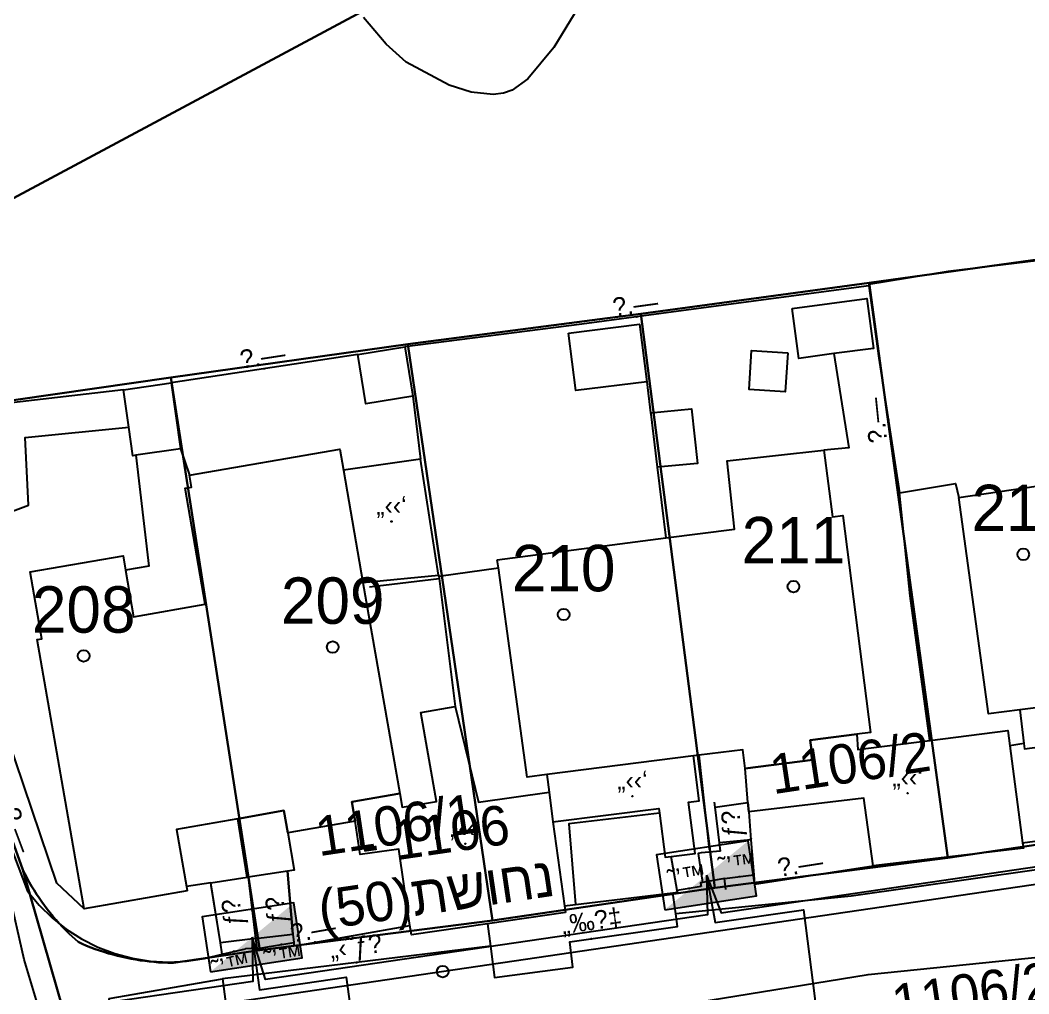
# Model space of a CAD drawing. Header units: metres. Extents: x 218299 to 220222, y 572714 to 574340.
# Drawn here: x 219291.35 to 219334.84, y 573461.29 to 573503.24 of the extents above; entities that cross this region are included whole.
import ezdxf
from ezdxf.enums import TextEntityAlignment as Align

# ---------------------------------------------------------------- set-up
doc = ezdxf.new("R2010")
doc.units = ezdxf.units.M
doc.header["$MEASUREMENT"] = 0
for name, color, linetype in [('1601', 44, 'LANDBORDER'), ('1602', 44, 'Continuous'), ('1603', 44, 'Continuous'), ('6091', 102, 'CABLEUNDEXIST03'), ('6151', 102, 'CABLEUNDEXIST03'), ('6261', 7, 'Continuous'), ('6910', 102, 'Continuous'), ('6916', 7, 'Continuous'), ('A_POINTS', 2, 'Continuous'), ('M2200', 253, 'Continuous'), ('M2207', 253, 'Continuous'), ('M2401', 7, 'Continuous'), ('M2404', 7, 'Continuous'), ('M2407', 253, 'Continuous'), ('M2408', 253, 'Continuous'), ('M2412', 253, 'Continuous'), ('M2420', 253, 'Continuous'), ('M2430', 253, 'Continuous'), ('M2601', 253, 'Continuous'), ('M2602', 253, 'Continuous'), ('M2604', 253, 'Continuous'), ('M2605', 253, 'Continuous'), ('M2612', 253, 'Continuous'), ('M2802', 253, 'Continuous')]:
    doc.layers.add(name, color=color, linetype=linetype)
doc.styles.add('HEBTXT', font='HEBTXT')
doc.styles.add('MAVAT_HEBTXT', font='HEBTXT')
doc.linetypes.add('CABLEUNDEXIST03', pattern='A,3.5,[222,elecad.shx,S=0.01,R=0,X=0,Y=0],1.5', length=5)
doc.linetypes.add('LANDBORDER', pattern='A,6.25,[208,elecad.shx,S=0.02,R=0,X=-0.6,Y=0],12.5,[208,elecad.shx,S=0.02,R=180,X=0.6,Y=0],6.25', length=25)

# ---------------------------------------------------------------- blocks, each defined once
blk = doc.blocks.new('6261')
blk.add_lwpolyline([(-2, -1.2), (2, -1.2), (2, 1.2), (-2, 1.2)], close=True)
at = {"color": 0}
blk.add_solid([(2, 1.2), (-2, -1.2), (2, -1.2)], dxfattribs=at)
at = {"color": 0, "style": 'HEBTXT'}
blk.add_attdef('PIL_NAME', (2.689, 2.418), '', height=1.7, dxfattribs=at)
at = {"style": 'HEBTXT'}
blk.add_attdef('CAMUT_MONIM', (2.489, 0.218), '', height=1.7, dxfattribs=at)
at = {"color": 0, "style": 'HEBTXT', "flags": 1}
for tag, p in [('TYPE', (2.585, -1.773)), ('MAP_TYPE', (2.689, -3.782))]:
    blk.add_attdef(tag, p, '', height=1.7, dxfattribs=at)
blk = doc.blocks.new('6910')
at = {"layer": 'A_POINTS'}
blk.add_circle((0, 0), 0.25, dxfattribs=at)
at = {"color": 0, "style": 'HEBTXT', "flags": 1}
blk.add_attdef('CODE', (-2.918, 6.399), '', height=1.7, dxfattribs=at)
at = {"color": 0, "style": 'HEBTXT'}
for tag, p in [('PATH', (0.169, 4.708)), ('HTCH', (0.169, 2.708))]:
    blk.add_attdef(tag, text='', height=1.7, dxfattribs=at).set_placement(p, align=Align.MIDDLE_CENTER)
blk = doc.blocks.new('1603')
at = {"layer": 'A_POINTS'}
blk.add_circle((0, 0), 0.25, dxfattribs=at)
at = {"color": 0, "style": 'HEBTXT'}
blk.add_attdef('PARCEL_NUM', text='', height=2, dxfattribs=at).set_placement((0, 1), align=Align.CENTER)
at = {"color": 0, "style": 'HEBTXT', "flags": 1}
blk.add_attdef('LOT_NUM', text='', height=2, dxfattribs=at).set_placement((0, -2.5), align=Align.CENTER)
blk = doc.blocks.new('6916')
at = {"layer": 'A_POINTS'}
blk.add_circle((0, 0), 0.25, dxfattribs=at)
at = {"color": 0, "style": 'HEBTXT'}
for tag, p in [('HTCH', (0.006, 3.527)), ('PIPE', (0.049, 1.33))]:
    blk.add_attdef(tag, text='', height=1.7, dxfattribs=at).set_placement(p, align=Align.MIDDLE_CENTER)
blk = doc.blocks.new('M2408')
blk.add_circle((0, 0), 0.025)
at = {"style": 'MAVAT_HEBTXT'}
blk.add_attdef('NAME', text='', height=0.8, dxfattribs=at).set_placement((0, 1.592), align=Align.MIDDLE)
blk = doc.blocks.new('M2605')
blk.add_circle((0, 0), 0.025)
at = {"style": 'MAVAT_HEBTXT'}
blk.add_attdef('NAME', text='', height=0.8, dxfattribs=at).set_placement((0, 1.592), align=Align.MIDDLE)
blk = doc.blocks.new('M2612')
blk.add_circle((0, 0), 0.025)
at = {"style": 'MAVAT_HEBTXT'}
blk.add_attdef('NAME', text='', height=0.8, dxfattribs=at).set_placement((0, 1.592), align=Align.MIDDLE)
blk = doc.blocks.new('M2207')
blk.add_circle((0, 0), 0.025)
at = {"style": 'MAVAT_HEBTXT'}
blk.add_attdef('NAME', text='', height=0.8, dxfattribs=at).set_placement((0, 1.592), align=Align.MIDDLE)
blk = doc.blocks.new('M2412')
blk.add_circle((0, 0), 0.025)
at = {"style": 'MAVAT_HEBTXT'}
blk.add_attdef('NAME', text='', height=0.8, dxfattribs=at).set_placement((0, 1.592), align=Align.MIDDLE)
blk = doc.blocks.new('M2430')
blk.add_circle((0, 0), 0.025)
at = {"style": 'MAVAT_HEBTXT'}
blk.add_attdef('NAME', text='', height=0.8, dxfattribs=at).set_placement((0, 1.25), align=Align.MIDDLE)
blk = doc.blocks.new('111')
at = {"layer": 'M2200'}
for points in [[(219298.556, 573465.727, 576.825), (219294.11, 573464.953, 576.825), (219294.11, 573464.953, 576.825), (219292.089, 573476.554, 577.065), (219292.282, 573476.588, 578.025), (219291.781, 573479.463, 577.305), (219295.787, 573480.161, 577.305), (219295.895, 573479.538, 577.476), (219296.243, 573477.538, 578.025), (219299.331, 573478.076, 580.905), (219298.461, 573483.071, 579.945), (219298.742, 573483.12, 579.945), (219298.653, 573483.632, 579.705), (219298.653, 573483.632, 579.705), (219305.128, 573484.759, 579.705), (219305.287, 573483.851, 579.543), (219306.13, 573479.007, 578.681), (219307.713, 573469.921, 577.065), (219307.713, 573469.921, 577.065), (219305.654, 573469.563, 577.065), (219305.654, 573469.563, 577.065), (219305.798, 573468.734, 576.945), (219305.798, 573468.734, 576.945), (219302.886, 573468.227, 576.945), (219302.886, 573468.227, 576.945), (219302.72, 573469.18, 576.945), (219302.72, 573469.18, 576.945), (219300.733, 573468.834, 576.945), (219298.095, 573468.374, 576.945), (219298.524, 573465.912, 576.833)], [(219311.92, 573479.988, 578.025), (219319.194, 573480.928, 578.366), (219322.154, 573481.311, 578.505), (219321.831, 573484.249, 578.505), (219326, 573484.714, 578.505), (219326, 573484.714, 578.505), (219326.379, 573481.839, 578.505), (219326.816, 573481.895, 578.025), (219328.004, 573472.544, 578.025), (219327.425, 573472.47, 578.025), (219325.416, 573472.215, 578.025), (219325.416, 573472.215, 578.025), (219325.524, 573471.369, 577.785), (219325.524, 573471.369, 577.785), (219322.612, 573470.999, 577.665), (219322.612, 573470.999, 577.665), (219322.509, 573471.805, 577.905), (219320.613, 573471.564, 577.905), (219320.383, 573471.535, 577.905), (219314.063, 573470.732, 577.905), (219313.216, 573470.625, 577.905), (219311.968, 573479.643, 578.02)], [(219331.821, 573482.678, 578.745), (219339.171, 573483.747, 578.745), (219346.537, 573484.819, 578.745), (219346.546, 573484.757, 578.745), (219346.612, 573484.303, 578.745), (219347.845, 573475.823, 578.745), (219347.921, 573475.235, 578.745), (219346.879, 573475.103, 578.745), (219340.959, 573474.351, 578.745), (219340.55, 573474.299, 578.745), (219340.027, 573474.232, 578.745), (219334.443, 573473.523, 578.745), (219333.099, 573473.352, 578.745), (219331.821, 573482.678, 578.745), (219331.821, 573482.678, 578.745)]]:
    blk.add_polyline3d(points, close=True, dxfattribs=at)
at = {"layer": 'M2207'}
for points in [[(219324.632, 573490.823, 577.545), (219327.845, 573491.252, 577.545), (219328.133, 573489.098, 577.545), (219326.434, 573488.871, 577.545), (219324.92, 573488.668, 577.545), (219324.632, 573490.823, 577.545)], [(219314.99, 573489.759, 576.645), (219318.057, 573490.142, 576.645), (219318.367, 573487.663, 576.645), (219318.367, 573487.663, 576.645), (219315.3, 573487.279, 576.645), (219314.99, 573489.759, 576.645)], [(219307.937, 573489.167, 576.405), (219307.937, 573489.167, 576.405), (219308.282, 573487.037, 576.405), (219308.282, 573487.037, 576.405), (219306.251, 573486.708, 576.405), (219305.906, 573488.838, 576.405), (219305.906, 573488.838, 576.405), (219307.937, 573489.167, 576.405)], [(219324.441, 573488.911, 576.345), (219324.336, 573487.225, 576.345), (219322.775, 573487.321, 576.345), (219322.88, 573489.008, 576.345), (219324.441, 573488.911, 576.345)], [(219297.865, 573487.607, 576.165), (219297.865, 573487.607, 576.165), (219298.267, 573484.766, 576.165), (219298.267, 573484.766, 576.165), (219296.336, 573484.492, 576.39), (219296.336, 573484.492, 576.39), (219296.208, 573484.474, 576.405), (219296.034, 573485.7, 576.405), (219295.805, 573487.316, 576.405), (219295.805, 573487.316, 576.405), (219297.865, 573487.607, 576.165)], [(219305.287, 573483.851, 576.885), (219306.13, 573479.007, 576.885), (219309.391, 573479.324, 576.885), (219309.391, 573479.324, 576.885), (219308.605, 573484.331, 576.885), (219308.605, 573484.331, 576.885), (219305.287, 573483.851, 576.885)], [(219340.027, 573474.232, 578.325), (219334.443, 573473.523, 578.325), (219334.626, 573472.077, 578.221), (219334.656, 573471.848, 578.205), (219334.656, 573471.848, 578.205), (219338.973, 573472.397, 578.205), (219340.24, 573472.558, 578.205), (219340.027, 573474.232, 578.325)], [(219314.861, 573464.795, 576.405), (219311.502, 573464.304, 576.405), (219308.217, 573463.825, 576.405), (219308.157, 573464.23, 576.457), (219307.676, 573467.527, 576.885), (219306.01, 573467.284, 576.885), (219305.798, 573468.734, 576.885), (219305.654, 573469.563, 576.885), (219307.713, 573469.921, 577.005), (219307.825, 573469.328, 577.005), (219309.294, 573469.581, 576.645), (219308.619, 573473.408, 576.645), (219310.11, 573473.669, 576.645), (219310.11, 573473.669, 576.645), (219311.106, 573469.543, 576.645), (219314.159, 573469.975, 576.525), (219314.322, 573468.696, 576.525), (219314.822, 573465.077, 576.413)], [(219322.612, 573470.999, 577.605), (219325.524, 573471.369, 577.605), (219325.416, 573472.215, 577.605), (219327.425, 573472.47, 577.605), (219327.47, 573471.808, 577.605), (219330.568, 573472.205, 577.375), (219333.936, 573472.636, 577.125), (219334.022, 573471.976, 577.125), (219334.568, 573467.8, 577.125), (219334.599, 573467.563, 577.125), (219328.123, 573466.807, 576.765), (219328.123, 573466.807, 576.765), (219327.723, 573469.72, 577.485), (219322.76, 573469.128, 577.365), (219322.76, 573469.128, 577.365), (219322.76, 573469.128, 577.365), (219322.728, 573469.524, 577.415)], [(219320.383, 573471.535, 577.845), (219314.063, 573470.732, 577.845), (219314.159, 573469.975, 577.755), (219314.322, 573468.696, 577.605), (219314.322, 573468.696, 577.605), (219318.885, 573469.276, 577.605), (219318.911, 573469.076, 577.582), (219319.153, 573467.172, 577.365), (219319.414, 573467.205, 577.365), (219320.448, 573467.336, 577.365), (219320.167, 573469.548, 577.485), (219320.628, 573469.607, 577.485)], [(219300.733, 573468.834, 576.885), (219302.72, 573469.18, 576.885), (219302.886, 573468.227, 576.885), (219303.162, 573466.614, 576.885), (219302.878, 573466.572, 576.885), (219302.878, 573466.572, 576.885), (219301.175, 573466.318, 576.885), (219301.175, 573466.318, 576.885), (219301.157, 573466.315, 576.885), (219301.14, 573466.313, 576.885), (219301.14, 573466.313, 576.885), (219300.733, 573468.834, 576.885)]]:
    blk.add_polyline3d(points, close=True, dxfattribs=at)
at = {"layer": 'M2401'}
blk.add_polyline3d([(219295.193, 573461.091, 573.42), (219300.076, 573461.932, 573.54), (219300.076, 573461.932, 573.54), (219300.405, 573459.411, 573.54), (219295.223, 573460.097, 573.36), (219295.223, 573460.097, 573.36), (219295.193, 573461.091, 573.42)], dxfattribs=at)
at = {"layer": 'M2404'}
blk.add_polyline3d([(219295.193, 573461.091, 573.42), (219300.076, 573461.932, 573.54), (219300.076, 573461.932, 573.54), (219300.405, 573459.411, 573.54), (219295.223, 573460.097, 573.36), (219295.223, 573460.097, 573.36), (219295.193, 573461.091, 573.42)], dxfattribs=at)
at = {"layer": 'M2407'}
for points in [[(219294.11, 573464.953, 574.562), (219292.93, 573466.059, 574.562), (219290.786, 573472.384, 574.442), (219289.746, 573476.19, 574.202), (219288.784, 573480.969, 574.202), (219290.498, 573481.452, 573.962), (219290.426, 573481.873, 573.962), (219291.717, 573482.346, 573.962), (219291.571, 573485.264, 573.962), (219296.034, 573485.7, 573.962)], [(219296.336, 573484.492, 574.082), (219296.902, 573479.72, 574.082), (219295.895, 573479.538, 574.082)], [(219309.396, 573479.286, 575.162), (219311.968, 573479.643, 575.162)], [(219334.626, 573472.077, 576.122), (219334.022, 573471.976, 576.122)], [(219318.911, 573469.076, 575.162), (219315.008, 573468.606, 575.162), (219315.295, 573465.135, 575.162)], [(219299.568, 573466.065, 574.562), (219298.524, 573465.912, 574.562)]]:
    blk.add_polyline3d(points, dxfattribs=at)
at = {"layer": 'M2408'}
for points in [[(219357.026, 573469.412, 575.887), (219340.326, 573467.369, 574.897), (219327.176, 573465.501, 574.357), (219319.617, 573464.731, 574.065)], [(219311.63, 573463.336, 573.825), (219300.076, 573461.932, 573.375)]]:
    blk.add_polyline3d(points, dxfattribs=at)
at = {"layer": 'M2412'}
for points in [[(219321.317, 573469.331, 575.162), (219322.728, 573469.524, 575.162), (219322.76, 573469.128, 574.951), (219322.858, 573467.927, 574.322), (219321.503, 573467.795, 574.322)], [(219301.175, 573466.318, 574.382), (219301.499, 573463.667, 573.482), (219303.111, 573463.863, 573.482), (219302.878, 573466.572, 574.442)], [(219299.568, 573466.065, 574.412), (219299.568, 573466.065, 574.412), (219301.14, 573466.313, 574.412), (219301.175, 573466.318, 574.412), (219301.499, 573463.667, 573.392), (219299.984, 573463.485, 573.392)]]:
    blk.add_polyline3d(points, close=True, dxfattribs=at)
at = {"layer": 'M2420', "linetype": 'Continuous', "lineweight": -3}
blk.add_lwpolyline([(219289.24, 573455.84), (219327.91, 573462.12), (219380.7, 573467.5), (219396.3, 573469.62)], dxfattribs=at)
at = {"layer": 'M2430'}
blk.add_polyline3d([(219311.502, 573464.304, 573.825), (219311.63, 573463.336, 573.825), (219311.807, 573461.987, 573.825), (219315.184, 573462.441, 573.945), (219315.052, 573463.529, 573.945), (219319.693, 573464.191, 574.065), (219319.617, 573464.731, 574.065), (219319.488, 573465.644, 574.065)], dxfattribs=at)
at = {"layer": 'M2601'}
for points in [[(219306.416, 573478.817, 576.25), (219309.409, 573479.181, 576.25)], [(219301.175, 573466.318, 576.73), (219301.175, 573466.318, 576.73), (219301.499, 573463.667, 575.908), (219301.499, 573463.667, 575.908), (219301.549, 573463.257, 575.781), (219301.549, 573463.257, 575.781), (219301.554, 573463.222, 575.77), (219302.097, 573463.333, 575.77)], [(219301.549, 573463.257, 575.29), (219301.067, 573463.229, 575.29)]]:
    blk.add_polyline3d(points, dxfattribs=at)
at = {"layer": 'M2602'}
for points in [[(219318.531, 573486.325, 576.01), (219320.299, 573486.486, 576.01), (219320.548, 573484.144, 576.01), (219318.82, 573483.973, 576.01)], [(219320.613, 573471.564, 577.33), (219321.049, 573467.501, 576.37)], [(219321.546, 573467.44, 575.402), (219321.503, 573467.795, 575.382), (219321.317, 573469.331, 575.294), (219321.291, 573469.55, 575.282)], [(219320.704, 573467.356, 575.59), (219320.584, 573467.334, 575.59), (219320.765, 573466.089, 575.59)], [(219321.546, 573467.44, 575.41), (219320.704, 573467.356, 575.41), (219320.704, 573467.356, 575.41), (219320.704, 573467.356, 575.41)], [(219321.767, 573465.788, 575.59), (219321.719, 573466.254, 575.59), (219321.719, 573466.254, 575.59), (219320.765, 573466.089, 575.59), (219320.681, 573466.074, 575.59), (219320.703, 573465.914, 575.59)]]:
    blk.add_polyline3d(points, dxfattribs=at)
at = {"layer": 'M2604'}
blk.add_polyline3d([(219318.367, 573487.663, 576.61), (219318.531, 573486.325, 576.61), (219318.539, 573486.261, 576.61), (219318.82, 573483.973, 576.61), (219319.194, 573480.928, 576.61)], dxfattribs=at)
at = {"layer": 'M2605'}
for points in [[(219351.165, 573495.1, 575.53), (219343.695, 573494.053, 575.53), (219341.94, 573493.804, 575.53), (219337.725, 573493.207, 575.53), (219337.671, 573493.199, 575.53), (219336.694, 573493.06, 575.53), (219331.358, 573492.406, 575.53), (219327.937, 573491.844, 575.53), (219327.944, 573491.788, 575.53), (219328.373, 573488.674, 575.53)], [(219327.944, 573491.788, 574.81), (219319.943, 573490.733, 574.81), (219315.572, 573490.135, 574.81), (219307.937, 573489.167, 574.81)], [(219305.906, 573488.838, 574.57), (219297.865, 573487.607, 574.57)], [(219326.434, 573488.871, 575.29), (219327.078, 573484.816, 575.29), (219326, 573484.714, 575.29)], [(219328.373, 573488.674, 575.53), (219329.267, 573482.874, 575.53)], [(219295.805, 573487.316, 574.09), (219290.738, 573486.724, 574.09)], [(219308.282, 573487.037, 575.05), (219308.605, 573484.331, 575.05)], [(219298.267, 573484.766, 574.57), (219298.653, 573483.632, 574.57)], [(219330.568, 573472.205, 576.01), (219329.714, 573478.442, 576.01), (219329.267, 573482.874, 575.89), (219329.267, 573482.874, 575.89), (219331.674, 573483.275, 575.89), (219331.821, 573482.678, 575.89)], [(219285.297, 573482.266, 574.09), (219287.597, 573476.742, 574.09), (219290.706, 573468.252, 574.33), (219291.663, 573465.704, 574.33), (219292.166, 573465.103, 574.33), (219292.728, 573464.557, 574.33), (219293.342, 573464.072, 574.33), (219294.003, 573463.651, 574.33), (219294.703, 573463.3, 574.33), (219295.436, 573463.022, 574.33), (219296.192, 573462.82, 574.33), (219296.966, 573462.696, 574.33), (219297.748, 573462.652, 574.33), (219298.53, 573462.688, 574.33), (219299.305, 573462.803, 574.33), (219300.062, 573462.996, 574.33), (219299.984, 573463.485, 574.368), (219299.585, 573465.962, 574.562), (219299.568, 573466.065, 574.57), (219299.568, 573466.065, 574.57), (219299.568, 573466.065, 574.57)], [(219309.391, 573479.324, 575.05), (219309.396, 573479.286, 575.051), (219309.409, 573479.181, 575.056), (219310.11, 573473.669, 575.29)], [(219334.568, 573467.8, 576.07), (219339.469, 573468.452, 576.07), (219339.469, 573468.452, 576.07), (219339.261, 573470.137, 576.07), (219339.054, 573471.81, 576.07)], [(219322.76, 573469.128, 575.29), (219322.858, 573467.927, 575.29), (219322.981, 573466.42, 575.29), (219323.015, 573466.011, 575.29), (219328.123, 573466.807, 575.29)], [(219314.822, 573465.077, 575.17), (219319.488, 573465.644, 575.17), (219319.693, 573465.669, 575.17), (219319.679, 573465.743, 575.17), (219319.414, 573467.205, 575.17)], [(219302.878, 573466.572, 574.57), (219303.111, 573463.863, 574.57), (219303.111, 573463.863, 574.57), (219303.144, 573463.499, 574.57), (219303.145, 573463.484, 574.57), (219303.157, 573463.352, 574.57), (219303.292, 573463.376, 574.57), (219308.157, 573464.23, 574.57)]]:
    blk.add_polyline3d(points, dxfattribs=at)
at = {"layer": 'M2612'}
for points in [[(219321.719, 573466.254, 575.71), (219322.981, 573466.42, 575.71)], [(219320.703, 573465.914, 576.19), (219320.703, 573465.914, 576.19), (219319.679, 573465.743, 576.19)], [(219302.097, 573463.333, 575.77), (219303.144, 573463.499, 575.77)], [(219300.062, 573462.996, 574.33), (219301.067, 573463.229, 575.29)]]:
    blk.add_polyline3d(points, dxfattribs=at)
at = {"layer": 'M2802'}
blk.add_polyline3d([(219315.907, 573504.617, 573.212), (219314.362, 573502.065, 573.212), (219313.241, 573500.717, 573.212), (219312.559, 573500.225, 573.212), (219312.194, 573500.097, 573.212), (219311.742, 573500.042, 573.204), (219310.801, 573500.133, 573.15), (219309.84, 573500.438, 573.072), (219307.987, 573501.428, 572.972), (219307.134, 573502.207, 572.972), (219306.157, 573503.353, 572.972)], dxfattribs=at)
at = {"layer": 'M2207'}
ref = blk.add_blockref('M2207', (219307.36, 573481.64), dxfattribs=dict(at, xscale=0.5, yscale=0.5, zscale=0.5))
ref.add_attrib('NAME', '„‹‹‘', dxfattribs={"layer": '0', "height": 0.8, "style": 'MAVAT_HEBTXT'}).set_placement((219307.36, 573482.265), align=Align.MIDDLE)
ref = blk.add_blockref('M2207', (219317.748, 573469.8), dxfattribs=dict(at, xscale=0.5, yscale=0.5, zscale=0.5))
ref.add_attrib('NAME', '„‹‹‘', dxfattribs={"layer": '0', "height": 0.8, "style": 'MAVAT_HEBTXT'}).set_placement((219317.748, 573470.425), align=Align.MIDDLE)
ref = blk.add_blockref('M2207', (219329.611, 573469.93), dxfattribs=dict(at, xscale=0.5, yscale=0.5, zscale=0.5))
ref.add_attrib('NAME', '„‹‹‘', dxfattribs={"layer": '0', "height": 0.8, "style": 'MAVAT_HEBTXT'}).set_placement((219329.611, 573470.555), align=Align.MIDDLE)
ref = blk.add_blockref('M2207', (219310.543, 573467.752), dxfattribs=dict(at, xscale=0.5, yscale=0.5, zscale=0.5))
ref.add_attrib('NAME', '„‹‹‘', dxfattribs={"layer": '0', "height": 0.8, "style": 'MAVAT_HEBTXT'}).set_placement((219310.543, 573468.377), align=Align.MIDDLE)
at = {"layer": 'M2408'}
ref = blk.add_blockref('M2408', (219305.853, 573462.634), dxfattribs=dict(at, xscale=0.5, yscale=0.5, zscale=0.5))
ref.add_attrib('NAME', '„‹˜ƒ\x8e', dxfattribs={"layer": '0', "height": 0.8, "rotation": 6.9303, "style": 'MAVAT_HEBTXT'}).set_placement((219305.838, 573463.236), align=Align.MIDDLE)
at = {"layer": 'M2412'}
ref = blk.add_blockref('M2412', (219322.854, 573467.976), dxfattribs=dict(at, xscale=0.5, yscale=0.5, zscale=0.5))
ref.add_attrib('NAME', 'ƒ\x8e', dxfattribs={"layer": '0', "height": 0.8, "rotation": 94.6846, "style": 'MAVAT_HEBTXT'}).set_placement((219322.119, 573468.605), align=Align.MIDDLE)
ref = blk.add_blockref('M2412', (219301.349, 573464.896), dxfattribs=dict(at, xscale=0.5, yscale=0.5, zscale=0.5))
ref.add_attrib('NAME', 'ƒ\x8e', dxfattribs={"layer": '0', "height": 0.8, "rotation": 96.9806, "style": 'MAVAT_HEBTXT'}).set_placement((219300.593, 573464.796), align=Align.MIDDLE)
ref = blk.add_blockref('M2412', (219303.018, 573464.942), dxfattribs=dict(at, xscale=0.5, yscale=0.5, zscale=0.5))
ref.add_attrib('NAME', 'ƒ\x8e', dxfattribs={"layer": '0', "height": 0.8, "rotation": 94.9238, "style": 'MAVAT_HEBTXT'}).set_placement((219302.47, 573464.895), align=Align.MIDDLE)
at = {"layer": 'M2430'}
ref = blk.add_blockref('M2430', (219315.98, 573463.662), dxfattribs=dict(at, xscale=0.5, yscale=0.5, zscale=0.5))
ref.add_attrib('NAME', '„‰\x90‡', dxfattribs={"layer": '0', "height": 0.8, "rotation": 8.1144, "style": 'MAVAT_HEBTXT'}).set_placement((219315.993, 573464.384), align=Align.MIDDLE)
at = {"layer": 'M2605'}
ref = blk.add_blockref('M2605', (219317.943, 573490.459), dxfattribs=dict(at, xscale=0.5, yscale=0.5, zscale=0.5))
ref.add_attrib('NAME', '\x9a.—', dxfattribs={"layer": '0', "height": 0.8, "rotation": 7.7912, "style": 'MAVAT_HEBTXT'}).set_placement((219317.868, 573491.004), align=Align.MIDDLE)
ref = blk.add_blockref('M2605', (219301.886, 573488.223), dxfattribs=dict(at, xscale=0.5, yscale=0.5, zscale=0.5))
ref.add_attrib('NAME', '\x9a.—', dxfattribs={"layer": '0', "height": 0.8, "rotation": 8.703, "style": 'MAVAT_HEBTXT'}).set_placement((219301.802, 573488.766), align=Align.MIDDLE)
ref = blk.add_blockref('M2605', (219328.778, 573486.046), dxfattribs=dict(at, xscale=0.5, yscale=0.5, zscale=0.5))
ref.add_attrib('NAME', '\x9a.—', dxfattribs={"layer": '0', "height": 0.8, "rotation": 95.7566, "style": 'MAVAT_HEBTXT'}).set_placement((219328.231, 573485.991), align=Align.MIDDLE)
ref = blk.add_blockref('M2605', (219290.743, 573468.154), dxfattribs=dict(at, xscale=0.5, yscale=0.5, zscale=0.5))
ref.add_attrib('NAME', '\x9a.—', dxfattribs={"layer": '0', "height": 0.8, "rotation": 290.5779, "style": 'MAVAT_HEBTXT'}).set_placement((219291.258, 573468.347), align=Align.MIDDLE)
ref = blk.add_blockref('M2605', (219325.064, 573466.331), dxfattribs=dict(at, xscale=0.5, yscale=0.5, zscale=0.5))
ref.add_attrib('NAME', '\x9a.—', dxfattribs={"layer": '0', "height": 0.8, "rotation": 8.8574, "style": 'MAVAT_HEBTXT'}).set_placement((219324.979, 573466.874), align=Align.MIDDLE)
ref = blk.add_blockref('M2605', (219304.066, 573463.512), dxfattribs=dict(at, xscale=0.5, yscale=0.5, zscale=0.5))
ref.add_attrib('NAME', '\x9a.—', dxfattribs={"layer": '0', "height": 0.8, "rotation": 9.956, "style": 'MAVAT_HEBTXT'}).set_placement((219303.971, 573464.054), align=Align.MIDDLE)
at = {"layer": 'M2612'}
ref = blk.add_blockref('M2612', (219322.35, 573466.337), dxfattribs=dict(at, xscale=0.5, yscale=0.5, zscale=0.5))
ref.add_attrib('NAME', '˜’™', dxfattribs={"layer": '0', "height": 0.8, "rotation": 7.503, "style": 'MAVAT_HEBTXT'}).set_placement((219322.278, 573466.882), align=Align.MIDDLE)
ref = blk.add_blockref('M2612', (219320.191, 573465.829), dxfattribs=dict(at, xscale=0.5, yscale=0.5, zscale=0.5))
ref.add_attrib('NAME', '˜’™', dxfattribs={"layer": '0', "height": 0.8, "rotation": 9.4744, "style": 'MAVAT_HEBTXT'}).set_placement((219320.101, 573466.371), align=Align.MIDDLE)
ref = blk.add_blockref('M2612', (219302.62, 573463.416), dxfattribs=dict(at, xscale=0.5, yscale=0.5, zscale=0.5))
ref.add_attrib('NAME', '˜’™', dxfattribs={"layer": '0', "height": 0.8, "rotation": 9, "style": 'MAVAT_HEBTXT'}).set_placement((219302.706, 573462.873), align=Align.MIDDLE)
ref = blk.add_blockref('M2612', (219300.565, 573463.112), dxfattribs=dict(at, xscale=0.5, yscale=0.5, zscale=0.5))
ref.add_attrib('NAME', '˜’™', dxfattribs={"layer": '0', "height": 0.8, "rotation": 13.0303, "style": 'MAVAT_HEBTXT'}).set_placement((219300.446, 573462.517), align=Align.MIDDLE)

msp = doc.modelspace()

# ---------------------------------------------------------------- linework, layer by layer
at = {"layer": '1601'}
for points in [[(219284.566, 573485.931), (219297.846, 573487.841), (219308.066, 573489.281), (219318.116, 573490.581), (219327.956, 573491.921), (219337.816, 573493.291)], [(219337.816, 573493.291), (219327.956, 573491.921), (219318.116, 573490.581), (219308.066, 573489.281), (219297.846, 573487.841), (219284.566, 573485.931)]]:
    msp.add_lwpolyline(points, dxfattribs=at)
at = {"layer": '1602'}
for points in [[(219282.305, 573490.883), (219309.13, 573505.251)], [(219309.13, 573505.251), (219282.305, 573490.883)], [(219337.816, 573493.291), (219327.956, 573491.921), (219318.116, 573490.581), (219308.066, 573489.281), (219297.846, 573487.841), (219284.566, 573485.931)], [(219284.566, 573485.931), (219291.466, 573466.631), (219297.336, 573446.271)], [(219297.336, 573446.271), (219291.466, 573466.631), (219291.5559, 573466.4523), (219291.6493, 573466.2755), (219291.7463, 573466.1006), (219291.8467, 573465.9276), (219291.9506, 573465.7567), (219292.0579, 573465.5879), (219292.1685, 573465.4213), (219292.2824, 573465.257), (219292.3996, 573465.0949), (219292.52, 573464.9352), (219292.6436, 573464.778), (219292.7703, 573464.6232), (219292.9001, 573464.4711), (219293.0329, 573464.3215), (219293.1687, 573464.1746), (219293.3073, 573464.0305), (219293.4488, 573463.8892), (219293.5932, 573463.7508), (219293.846, 573463.521), (219294.0288, 573463.4399), (219294.2132, 573463.3625), (219294.3991, 573463.2888), (219294.5865, 573463.2188), (219294.7752, 573463.1525), (219294.9652, 573463.0901), (219295.1564, 573463.0315), (219295.3487, 573462.9767), (219295.5421, 573462.9257), (219295.7365, 573462.8787), (219295.9318, 573462.8355), (219296.1279, 573462.7963), (219296.3248, 573462.7609), (219296.5223, 573462.7296), (219296.7204, 573462.7021), (219296.919, 573462.6787), (219297.1181, 573462.6592), (219297.3175, 573462.6437), (219297.5171, 573462.6322), (219297.717, 573462.6247), (219297.956, 573462.621), (219301.686, 573463.171), (219311.716, 573464.451), (219321.306, 573465.851), (219331.346, 573467.141), (219341.276, 573468.611)]]:
    msp.add_lwpolyline(points, dxfattribs=at)
for points in [[(219331.346, 573467.141), (219327.956, 573491.921), (219337.816, 573493.291), (219341.276, 573468.611)], [(219321.306, 573465.851), (219318.116, 573490.581), (219327.956, 573491.921), (219331.346, 573467.141)], [(219311.716, 573464.451), (219308.066, 573489.281), (219318.116, 573490.581), (219321.306, 573465.851)], [(219301.686, 573463.171), (219297.846, 573487.841), (219308.066, 573489.281), (219311.716, 573464.451)], [(219297.846, 573487.841), (219301.686, 573463.171), (219297.956, 573462.621), (219297.717, 573462.6247), (219297.5171, 573462.6322), (219297.3175, 573462.6437), (219297.1181, 573462.6592), (219296.919, 573462.6787), (219296.7204, 573462.7021), (219296.5223, 573462.7296), (219296.3248, 573462.7609), (219296.1279, 573462.7963), (219295.9318, 573462.8355), (219295.7365, 573462.8787), (219295.5421, 573462.9257), (219295.3487, 573462.9767), (219295.1564, 573463.0315), (219294.9652, 573463.0901), (219294.7752, 573463.1525), (219294.5865, 573463.2188), (219294.3991, 573463.2888), (219294.2132, 573463.3625), (219294.0288, 573463.4399), (219293.846, 573463.521), (219293.5932, 573463.7508), (219293.4488, 573463.8892), (219293.3073, 573464.0305), (219293.1687, 573464.1746), (219293.0329, 573464.3215), (219292.9001, 573464.4711), (219292.7703, 573464.6232), (219292.6436, 573464.778), (219292.52, 573464.9352), (219292.3996, 573465.0949), (219292.2824, 573465.257), (219292.1685, 573465.4213), (219292.0579, 573465.5879), (219291.9506, 573465.7567), (219291.8467, 573465.9276), (219291.7463, 573466.1006), (219291.6493, 573466.2755), (219291.5559, 573466.4523), (219291.466, 573466.631), (219284.566, 573485.931)]]:
    msp.add_lwpolyline(points, close=True, dxfattribs=at)
at = {"layer": '6091'}
msp.add_lwpolyline([(219297.9357, 573424.333), (219297.9336, 573424.1872), (219297.476, 573424.1769), (219297.4707, 573424.5058), (219295.795, 573424.6828), (219296.0224, 573438.5231), (219293.1603, 573455.0018), (219292.3424, 573460.0408), (219291.5244, 573462.7648), (219290.843, 573465.7609), (219277.7572, 573459.4961), (219276.02, 573459.4401), (219276.0199, 573459.2701), (219275.6953, 573459.2672), (219275.695, 573459.304)], dxfattribs=at)
at = {"layer": '6151'}
for points in [[(219360.7973, 573471.825), (219360.6471, 573469.7474), (219293.2983, 573459.8563), (219294.0617, 573455.1532), (219296.9377, 573438.5944), (219296.7226, 573425.5039), (219297.6738, 573424.703), (219298.3147, 573424.7031), (219298.3243, 573424.2823), (219298.0752, 573424.2852), (219298.0757, 573424.333)], [(219320.9383, 573466.3946), (219321.5745, 573464.7831), (219341.065, 573467.6374), (219340.9536, 573469.2392)], [(219320.9383, 573466.3946), (219320.9893, 573464.6974), (219301.9227, 573461.9051), (219301.3545, 573463.7228)], [(219320.9383, 573466.3946), (219321.3141, 573464.3613), (219325.1226, 573464.9046), (219326.2013, 573456.4821)], [(219301.3545, 573463.7228), (219301.3762, 573461.8251), (219292.7226, 573460.5577), (219292.7887, 573460.1435), (219293.611, 573455.0775), (219296.48, 573438.5587), (219296.2588, 573425.0933), (219297.4707, 573424.64), (219297.6836, 573424.5178), (219297.684, 573424.2159), (219297.9974, 573424.2128), (219298.0057, 573424.333)], [(219301.3545, 573463.7228), (219301.6691, 573461.4548), (219305.4049, 573461.9985), (219306.5302, 573453.8963)]]:
    msp.add_lwpolyline(points, dxfattribs=at)

# ---------------------------------------------------------------- block references
msp.add_blockref('111', (0, 0))
at = {"layer": '1603'}
for p, values in [((219334.5979, 573480.2235), {'PARCEL_NUM': '212'}), ((219324.6888, 573478.8344), {'PARCEL_NUM': '211'}), ((219314.783, 573477.6324), {'PARCEL_NUM': '210'}), ((219304.8265, 573476.2294), {'PARCEL_NUM': '209'}), ((219294.0898, 573475.8472), {'PARCEL_NUM': '208'})]:
    msp.add_blockref('1603', p, dxfattribs=at).add_auto_attribs(values)
at = {"layer": '6261'}
ref = msp.add_blockref('6261', (219320.9383, 573466.3946), dxfattribs=dict(at, rotation=8.569999999997357))
ref.add_attrib('PIL_NAME', '1106/2', (219323.8111, 573469.8839), dxfattribs={"layer": '0', "color": 0, "height": 1.7, "rotation": 8.57, "style": 'HEBTXT'})
ref = msp.add_blockref('6261', (219301.3545, 573463.7228), dxfattribs=dict(at, rotation=8.569999999997357))
ref.add_attrib('PIL_NAME', '1106/1', (219304.2273, 573467.2121), dxfattribs={"layer": '0', "color": 0, "height": 1.7, "rotation": 8.57, "style": 'HEBTXT'})
ref = msp.add_blockref('6261', (219326.2013, 573456.4821), dxfattribs=dict(at, rotation=8.569999999997357))
ref.add_attrib('PIL_NAME', '1106/2/1', (219329.0741, 573459.9714), dxfattribs={"layer": '0', "color": 0, "height": 1.7, "rotation": 8.57, "style": 'HEBTXT'})
at = {"layer": '6910'}
ref = msp.add_blockref('6910', (219309.568, 573462.2457), dxfattribs=dict(at, rotation=8.3549))
ref.add_attrib('PATH', ' - 1106', dxfattribs={"layer": '0', "color": 0, "height": 1.7, "rotation": 8.3549, "style": 'HEBTXT'}).set_placement((219308.9214, 573468.099), align=Align.MIDDLE_CENTER)
ref.add_attrib('HTCH', '(50)תשוחנ', dxfattribs={"layer": '0', "color": 0, "height": 1.7, "rotation": 8.3549, "style": 'HEBTXT'}).set_placement((219309.2846, 573465.6255), align=Align.MIDDLE_CENTER)
at = {"layer": '6916'}
ref = msp.add_blockref('6916', (219282.097, 573489.4058), dxfattribs=at)
ref.add_attrib('HTCH', '"2*6+"2*8', dxfattribs={"layer": '0', "color": 0, "height": 1.7, "style": 'HEBTXT'}).set_placement((219287.3905, 573506.5752), align=Align.MIDDLE_CENTER)

doc.saveas('drawing.dxf')
